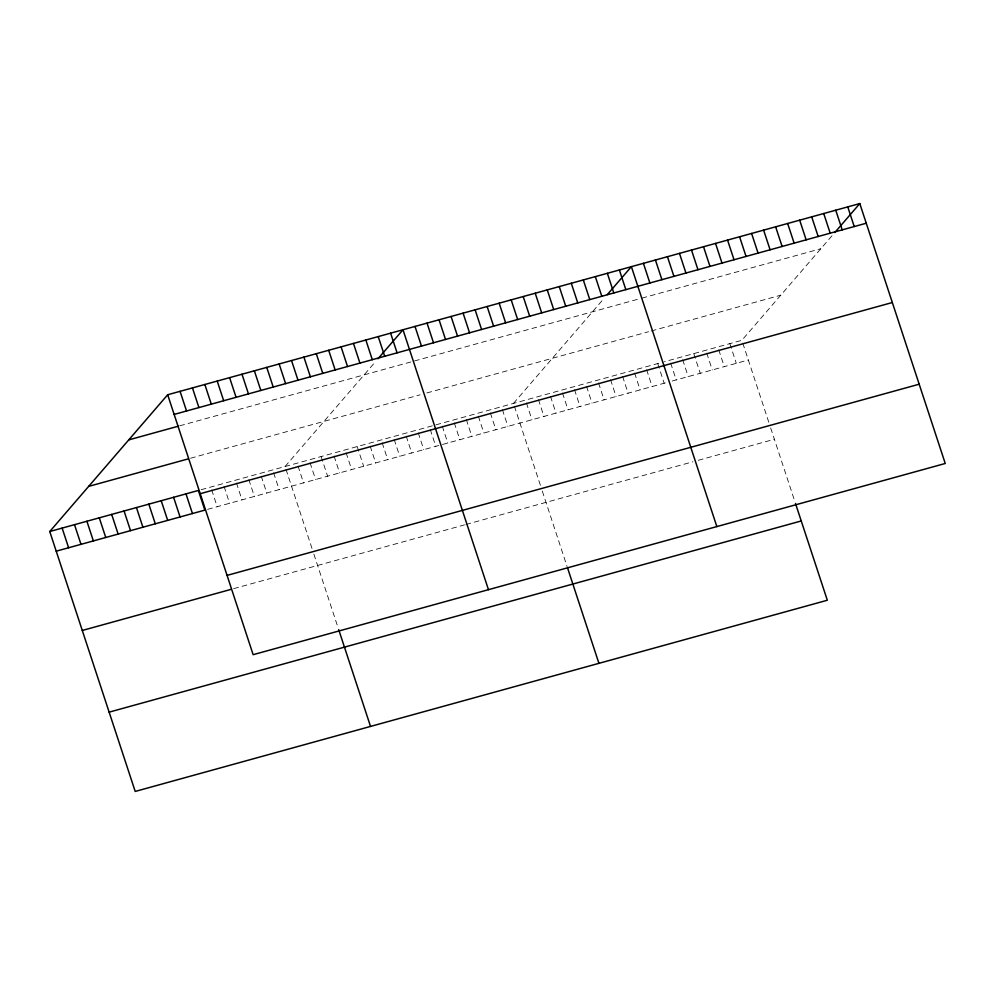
<?xml version="1.0" encoding="UTF-8"?>
<svg xmlns="http://www.w3.org/2000/svg" width="995" height="995" viewBox="0 0 995 995"><rect width="100%" height="100%" fill="white"/><g stroke="black" fill="none" stroke-linecap="round" stroke-linejoin="round"><path stroke-width="0.75" stroke-dasharray="4.97 3.73" d="M285.067 466.506L375.202 361.981M513.47 403.41L603.592 298.898M831.994 235.803L741.86 340.315L664.386 361.72M179.685 425.823L640.556 298.5M641.899 298.139L820.875 248.7M190.505 458.247L420.151 394.816M426.83 392.963L648.553 331.721M651.215 330.987L780.776 295.192M201.127 489.702L663.056 362.093M207.594 509.365L441.121 444.852M442.464 444.479L666.849 382.49M672.197 381.023L748.327 359.991M233.663 588.642L464.528 524.875M465.859 524.502L692.918 461.779M698.266 460.299L774.396 439.268M742.78 343.126L768.812 422.278M770.665 427.949L795.017 502.002M729.845 343.636L736.3 363.312M718.738 349.767L724.285 366.633M706.724 353.088L712.258 369.953M693.776 353.598L700.244 373.274M682.682 359.73L688.217 376.595M670.655 363.051L676.202 379.916M657.72 363.561L664.175 383.237M646.613 369.692L652.16 386.558M634.599 373.013L640.133 389.878M622.572 376.334L628.119 393.199M610.557 379.655L616.092 396.52M598.53 382.976L604.077 399.841M586.515 386.296L592.05 403.162M574.488 389.617L580.035 406.482M562.473 392.938L568.008 409.803M550.446 396.259L555.994 413.124M538.432 399.58L543.966 416.445M526.405 402.9L531.952 419.766M514.39 406.221L540.882 486.791M542.275 491.045L567.1 566.553M502.363 409.542L507.91 426.407M490.348 412.863L495.883 429.728M478.321 416.184L483.868 433.049M466.307 419.504L471.841 436.37M454.28 422.825L459.827 439.69M442.265 426.146L447.8 442.999M430.238 429.467L435.785 446.32M418.223 432.788L423.758 449.64M406.196 436.108L411.743 452.961M394.182 439.429L399.716 456.282M382.155 442.75L387.702 459.603M370.14 446.071L375.675 462.924M357.193 446.581L363.66 466.245M346.098 452.713L351.633 469.565M334.071 456.033L339.618 472.886M321.124 456.543L327.591 476.207M310.03 462.675L315.577 479.528M298.015 465.996L303.55 482.849M285.988 469.317L312.48 549.887M313.873 554.128L338.225 628.181M273.6 472.737L279.147 489.59M261.225 476.157L266.759 493.022M248.837 479.578L254.384 496.443M236.449 482.998L241.996 499.863M224.062 486.418L229.609 503.283M211.686 489.851L217.221 506.704"/><path stroke-width="1.49" d="M795.49 503.458L827.318 600.246L135.208 791.435L49.75 531.517L167.682 394.754L859.792 203.565L945.25 463.483L253.14 654.685L167.682 394.754M377.976 358.76L403 329.755L488.458 589.674M607.298 294.595L631.39 266.66L716.848 526.579M834.768 232.581L859.792 203.565M174.15 414.417L866.259 223.228M128.765 439.889L178.304 426.196M88.667 486.381L187.744 459.018M49.75 531.517L198.366 490.46L204.833 510.124L56.218 551.18M200.219 493.707L892.328 302.517M227.071 575.396L919.181 384.207M82.286 630.469L230.902 589.413M109.139 712.146L801.249 520.957M847.765 206.885L854.232 226.549M835.75 210.206L842.218 229.87M823.723 213.527L830.191 233.191M811.709 216.848L818.176 236.511M799.682 220.169L806.149 239.832M787.667 223.489L794.134 243.153M775.64 226.81L782.107 246.474M763.625 230.131L770.093 249.795M751.598 233.452L758.066 253.116M739.583 236.773L746.051 256.436M727.556 240.093L734.024 259.757M715.542 243.414L722.009 263.078M703.515 246.735L709.982 266.399M691.5 250.056L697.968 269.72M679.473 253.377L685.941 273.04M667.458 256.698L673.926 276.361M655.431 260.018L661.899 279.682M643.417 263.339L649.884 283.003M619.375 269.981L625.843 289.644M607.348 273.302L613.815 292.965M595.333 276.622L601.801 296.286M583.306 279.943L589.774 299.607M571.292 283.264L577.759 302.928M559.265 286.585L565.732 306.249M547.25 289.906L553.717 309.569M535.223 293.226L541.69 312.89M523.208 296.547L529.676 316.211M511.181 299.868L517.649 319.532M499.167 303.189L505.634 322.853M487.14 306.51L493.607 326.173M567.573 568.008L598.928 663.342M475.125 309.831L481.592 329.494M463.098 313.151L469.565 332.815M451.083 316.472L457.551 336.136M439.056 319.793L445.524 339.457M427.042 323.114L433.509 342.778M415.014 326.435L421.482 346.098M390.612 333.176L397.08 352.839M378.224 336.596L384.692 356.26M365.849 340.016L372.304 359.68M353.461 343.437L359.929 363.1M341.074 346.857L347.541 366.521M328.686 350.277L335.153 369.941M316.298 353.698L322.766 373.361M303.923 357.118L310.39 376.794M291.535 360.538L298.002 380.214M279.147 363.959L285.615 383.635M266.759 367.391L273.227 387.055M254.372 370.812L260.839 390.475M338.698 629.636L370.526 726.425M241.996 374.232L248.464 393.896M229.609 377.652L236.076 397.316M217.221 381.073L223.688 400.736M204.833 384.493L211.301 404.157M192.458 387.913L198.913 407.577M180.07 391.333L186.538 410.997M185.99 493.881L192.458 513.544M173.603 497.301L180.07 516.965M161.215 500.721L167.682 520.385M148.827 504.142L155.295 523.805M136.452 507.562L142.907 527.226M124.064 510.982L130.532 530.646M111.676 514.403L118.144 534.079M99.289 517.823L105.756 537.499M86.901 521.243L93.368 540.919M74.525 524.676L80.981 544.34M62.138 528.096L68.605 547.76"/></g></svg>
